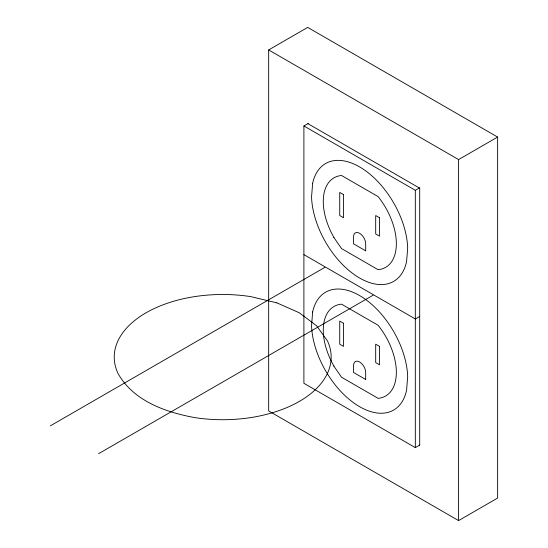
<?xml version="1.0" encoding="UTF-8"?>
<svg xmlns="http://www.w3.org/2000/svg" width="548" height="548" viewBox="0 0 548 548"><rect width="100%" height="100%" fill="white"/><g stroke="black" fill="none" stroke-linecap="round" stroke-linejoin="round"><path stroke-width="0.82" d="M268.671 49.937L307.702 27.4L497.625 137.055L497.625 498.064L458.594 520.6L268.671 410.945L268.671 49.937L458.594 159.584L497.625 137.055M419.7 445.099L415.322 447.627L303.9 383.299L303.9 125.978L308.277 123.451M303.9 125.978L415.322 190.307L419.7 187.779M50.375 425.83L324.875 267.349M98.619 453.682L373.12 295.201M419.7 316.436L415.322 318.963L303.9 254.635M307.921 123.656L419.7 188.19L419.7 445.284M333.828 237.421L341.534 248.58L378.079 269.678A51.676 29.839 60 0 0 378.079 196.595L341.534 175.497A51.676 29.839 60 0 0 333.972 237.503M333.828 366.085L341.534 377.236L378.079 398.334A51.676 29.839 60 0 0 378.079 325.252L341.534 304.154A51.676 29.839 60 0 0 333.972 366.16M458.594 159.584L458.594 520.6M415.322 190.307L415.322 447.627M312.648 183.272L311.545 197.081A68.041 39.285 60 0 0 355.364 275.363A68.041 39.285 60 0 0 406.575 261.67L407.685 247.86A68.041 39.285 60 0 0 363.858 169.585A68.041 39.285 60 0 0 312.648 183.272M312.648 311.935L311.545 325.738A68.041 39.285 60 0 0 355.364 404.02A68.041 39.285 60 0 0 406.575 390.327L407.685 376.524A68.041 39.285 60 0 0 363.858 298.242A68.041 39.285 60 0 0 312.648 311.935M276.925 302.873L250.772 296.619A108.456 62.616 0 0 0 117.936 373.304C133.28 400.883 165.284 412.144 194.629 417.583A108.456 62.616 0 0 0 327.464 340.897L316.628 325.793L299.393 312.826L276.925 302.873M343.534 194.622L339.733 192.43L339.733 215.528L343.534 217.72L343.534 194.622M379.49 217.72L375.695 215.528L375.695 233.948L379.49 236.14L379.49 217.72M365.687 250.833L353.535 243.819L353.535 236.798A8.597 4.959 60 0 1 359.611 233.29A8.597 4.959 60 0 1 365.687 243.819L365.687 250.833M343.534 323.279L339.733 321.087L339.733 344.185L343.534 346.377L343.534 323.279M379.49 346.377L375.695 344.185L375.695 362.612L379.49 364.804L379.49 346.377M365.687 379.497L353.535 372.476L353.535 365.461A8.597 4.959 60 0 1 359.611 361.954A8.597 4.959 60 0 1 365.687 372.476L365.687 379.497"/></g></svg>
